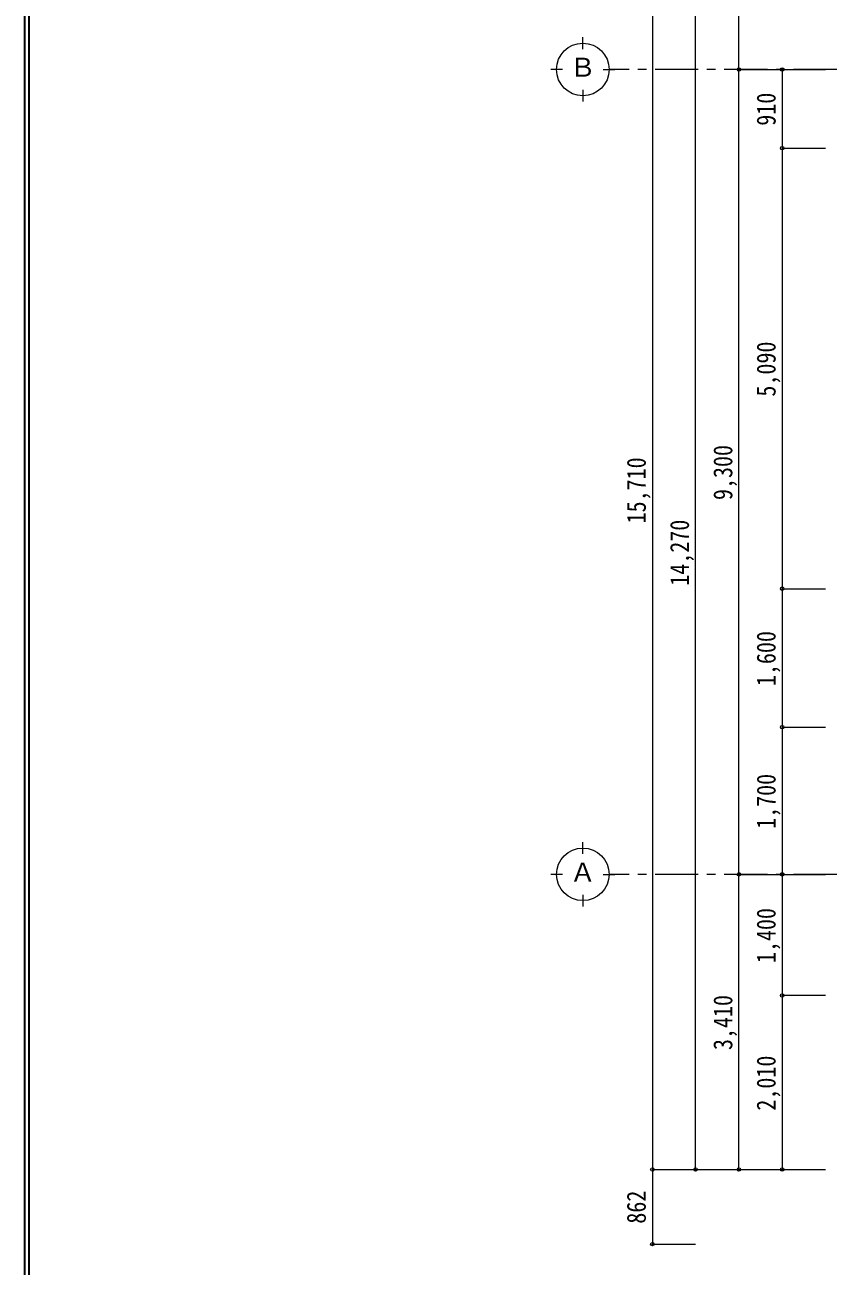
# Model space of a CAD drawing. Units: millimetres at full size; details may follow other scales. Extents: x -443943 to 462275, y -43546 to 79452.
# Drawn here: x -223746 to -214428, y -7218 to 7125 of the extents above; entities that cross this region are included whole.
import ezdxf
from ezdxf.enums import TextEntityAlignment as Align

# ---------------------------------------------------------------- set-up
doc = ezdxf.new("R2010")
doc.units = ezdxf.units.MM
doc.header["$LTSCALE"] = 100
doc.header["$PDMODE"] = 32
doc.header["$PDSIZE"] = 40
doc.linetypes.add('CHAIN1', pattern=[8, 5, -1, 1, -1])
doc.layers.add('4-1_通り芯', color=4, linetype='Continuous', lineweight=9)
doc.styles.add('ＭＳ ゴシック', font='')
doc.styles.get('ＭＳ ゴシック').set_extended_font_data('MS Gothic')

msp = doc.modelspace()

# ---------------------------------------------------------------- linework, layer by layer
at = {"layer": '4-1_通り芯', "color": 5, "lineweight": 30}
for p, q in [((-223746.1, -23080.8), (-223746.1, 16273.1)), ((-223696.1, -23030.8), (-223696.1, 16223.1))]:
    msp.add_line(p, q, dxfattribs=at)
at = {"layer": '4-1_通り芯', "color": 7, "lineweight": 15}
for p, q in [((-216494.2, 10354.2), (-216494.2, -6963.1)), ((-215994.2, -6100.9), (-215994.2, 9609.1)), ((-215494.2, -6100.9), (-215494.2, 9609.1)), ((-217297.9, 6845.3), (-217297.9, 6980.3)), ((-217534.2, 6609.1), (-217669.2, 6609.1)), ((-217061.7, 6609.1), (-216926.6, 6609.1)), ((-215494.2, 6609.1), (-214494.2, 6609.1)), ((-214994.2, 6609.1), (-214994.2, -6100.9)), ((-217297.9, 6372.8), (-217297.9, 6237.8)), ((-214994.2, 5699.1), (-214494.2, 5699.1)), ((-214994.2, 609.5), (-214494.2, 609.5)), ((-214994.2, -990.5), (-214494.2, -990.5)), ((-217297.9, -2454.7), (-217297.9, -2319.7)), ((-217534.2, -2690.9), (-217669.2, -2690.9)), ((-217061.7, -2690.9), (-216926.6, -2690.9)), ((-215494.2, -2690.9), (-214494.2, -2690.9)), ((-217297.9, -2927.2), (-217297.9, -3062.2)), ((-214494.2, -4090.9), (-214994.2, -4090.9)), ((-216494.2, -6100.9), (-214494.2, -6100.9)), ((-216494.2, -6963.1), (-215994.2, -6963.1))]:
    msp.add_line(p, q, dxfattribs=at)
at = {"layer": '4-1_通り芯', "linetype": 'CHAIN1'}
for p, q in [((-204763.7, 6609.1), (-216994.2, 6609.1)), ((-204763.7, -2690.9), (-216994.2, -2690.9))]:
    msp.add_line(p, q, dxfattribs=at)
at = {"layer": '4-1_通り芯', "color": 7, "lineweight": 15}
for centre in [(-217297.9, 6609.1), (-217297.9, -2690.9)]:
    msp.add_circle(centre, 303.8, dxfattribs=at)
at = {"layer": '4-1_通り芯', "color": 7}
for p in [(-215494.2, 6609.1), (-214994.2, 6609.1), (-214994.2, 5699.1), (-214994.2, 609.5), (-214994.2, -990.5), (-215494.2, -2690.9), (-214994.2, -2690.9), (-214994.2, -4090.9), (-216494.2, -6100.9), (-215994.2, -6100.9), (-215494.2, -6100.9), (-214994.2, -6100.9), (-216494.2, -6963.1)]:
    msp.add_point(p, dxfattribs=at)

# ---------------------------------------------------------------- texts
at = {"layer": '4-1_通り芯', "color": 7, "style": 'ＭＳ ゴシック'}
for s, p in [('Ｂ', (-217447.9, 6459.1)), ('Ａ', (-217447.9, -2840.9))]:
    msp.add_text(s, height=219.9, dxfattribs=at).set_placement(p, align=Align.BOTTOM_LEFT)
at = {"layer": '4-1_通り芯', "color": 7, "style": 'ＭＳ ゴシック', "width": 0.85}
for s, p in [('910', (-215004.2, 5959.1)), ('5,090', (-215004.2, 2829.3)), ('9,300', (-215504.2, 1634.1)), ('15,710', (-216504.2, 1364.1)), ('14,270', (-216004.2, 644.1)), ('1,600', (-215004.2, -515.5)), ('1,700', (-215004.2, -2165.7)), ('1,400', (-215004.2, -3715.9)), ('3,410', (-215504.2, -4720.9)), ('2,010', (-215004.2, -5420.9)), ('862', (-216504.2, -6727))]:
    msp.add_text(s, height=219.9, rotation=90, dxfattribs=at).set_placement(p, align=Align.BOTTOM_LEFT)

doc.saveas('drawing.dxf')
